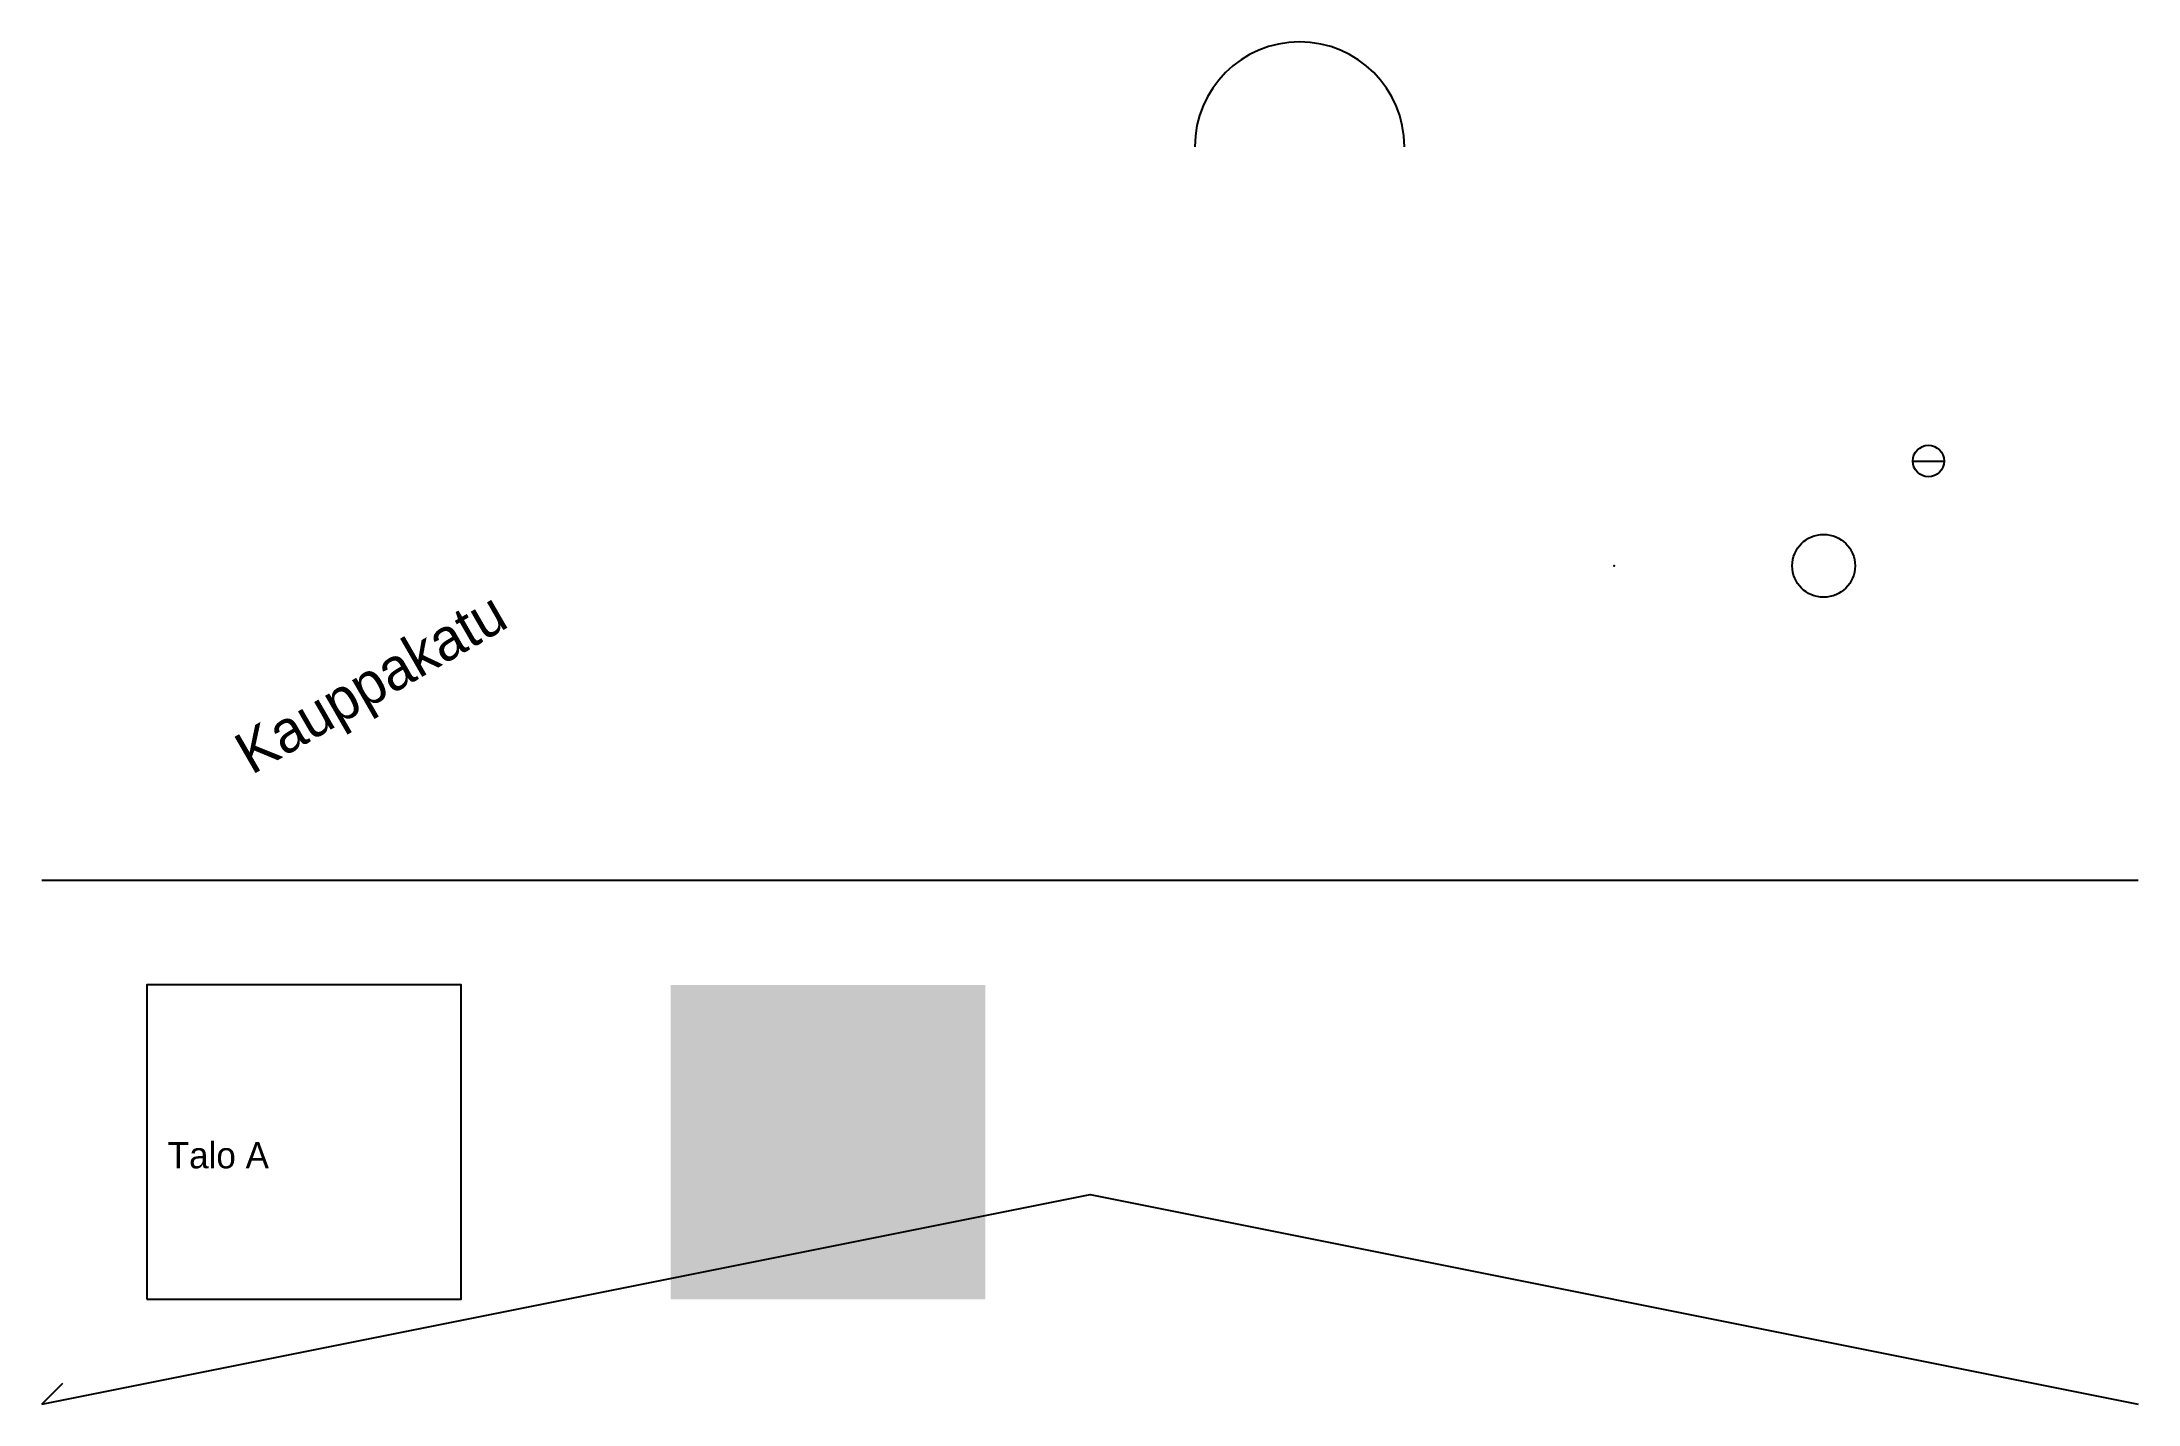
# Model space of a CAD drawing. Header units: metres. Extents: x 385000 to 385200, y 6672000 to 6672130.
import ezdxf

# ---------------------------------------------------------------- set-up
doc = ezdxf.new("R2010")
doc.units = ezdxf.units.M
for name, color, linetype in [('Puut', 3, 'Continuous'), ('Rakennukset', 5, 'Continuous'), ('Tekstit', 7, 'Continuous'), ('Tiet', 1, 'Continuous')]:
    doc.layers.add(name, color=color, linetype=linetype)

# ---------------------------------------------------------------- blocks, each defined once
blk = doc.blocks.new('PUU')
blk.add_line((-1.5, 0), (1.5, 0))
blk.add_circle((0, 0), 1.5)

msp = doc.modelspace()

# ---------------------------------------------------------------- hatches: boundary and pattern name
at = {"layer": 'Rakennukset'}
msp.add_hatch(color=5, dxfattribs=at).paths.add_polyline_path([(385060, 6672010), (385090, 6672010), (385090, 6672040), (385060, 6672040)])

# ---------------------------------------------------------------- linework, layer by layer
msp.add_line((385000, 6672000), (385002, 6672002))
at = {"layer": 'Defpoints'}
msp.add_line((385000, 6672000), (385001, 6672001), dxfattribs=at)
at = {"layer": 'Puut'}
msp.add_circle((385170, 6672080), 3, dxfattribs=at)
msp.add_point((385150, 6672080), dxfattribs=at)
at = {"layer": 'Rakennukset'}
msp.add_lwpolyline([(385010, 6672010), (385040, 6672010), (385040, 6672040), (385010, 6672040)], close=True, dxfattribs=at)
at = {"layer": 'Tiet', "color": 2}
msp.add_line((385000, 6672050), (385200, 6672050), dxfattribs=at)
at = {"layer": 'Tiet'}
msp.add_lwpolyline([(385000, 6672000), (385100, 6672020), (385200, 6672000)], dxfattribs=at)
msp.add_arc((385120, 6672120), 10, 0, 180, dxfattribs=at)

# ---------------------------------------------------------------- block references
at = {"layer": 'Puut'}
msp.add_blockref('PUU', (385180, 6672090), dxfattribs=at)

# ---------------------------------------------------------------- texts
at = {"layer": 'Tekstit'}
msp.add_text('Kauppakatu', height=4, rotation=30, dxfattribs=at).set_placement((385020, 6672060))
at = {"layer": 'Tekstit', "insert": (385012, 6672025), "char_height": 2.5, "attachment_point": 1}
msp.add_mtext('Talo A', dxfattribs=at)

doc.saveas('drawing.dxf')
